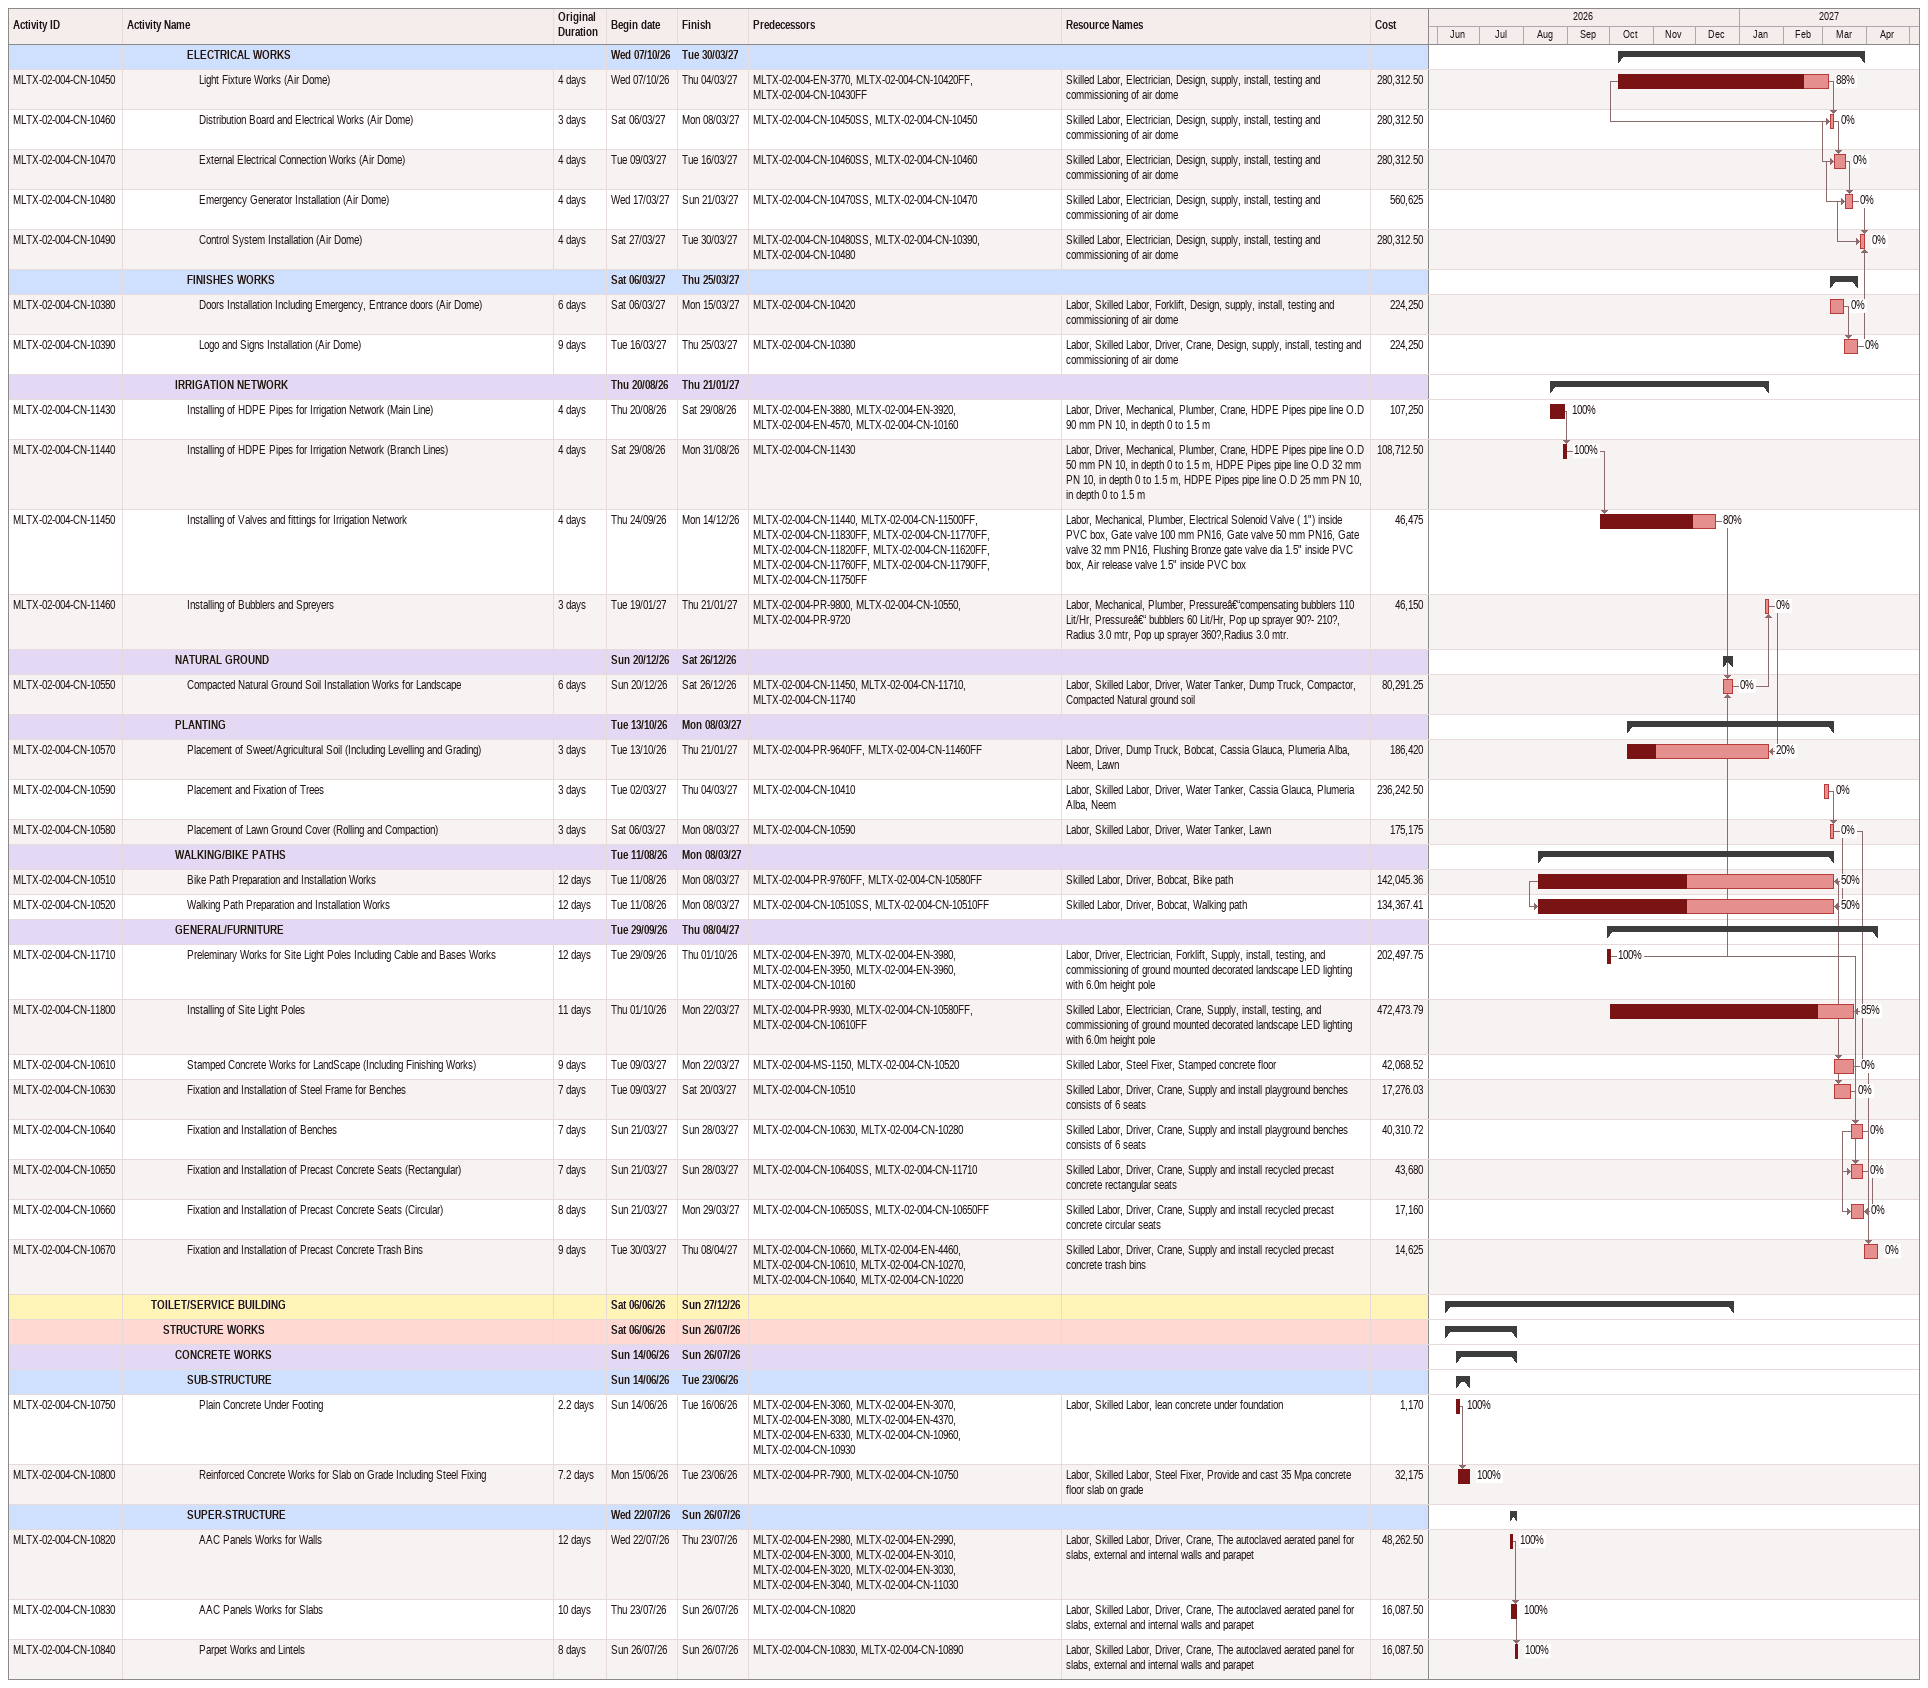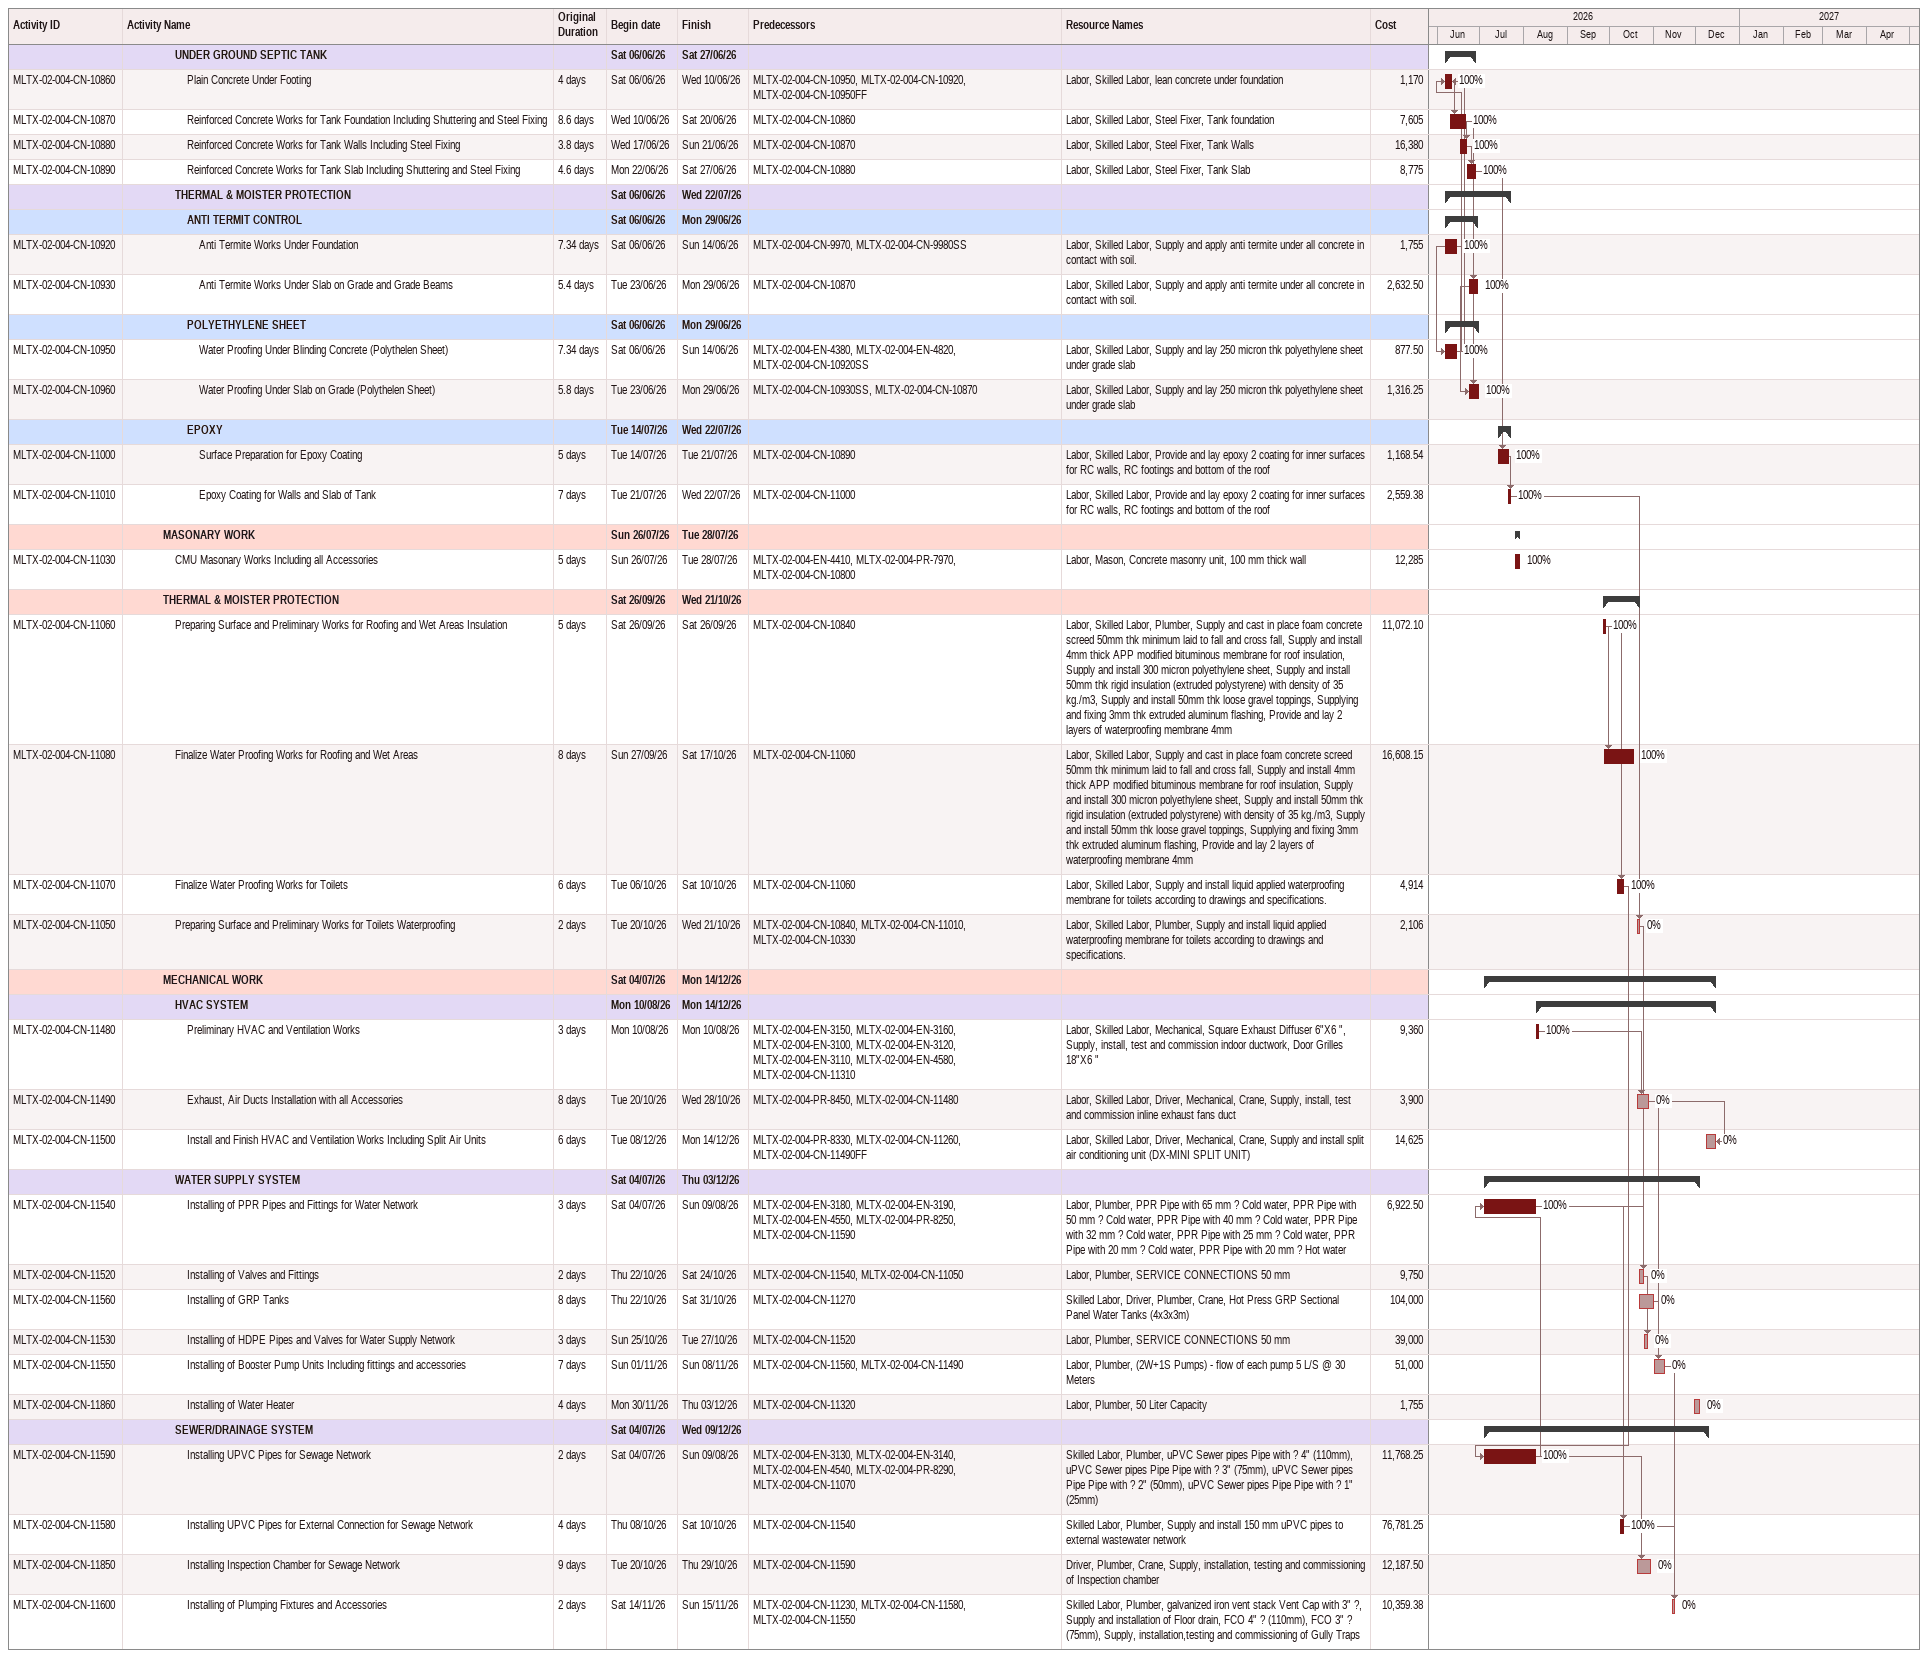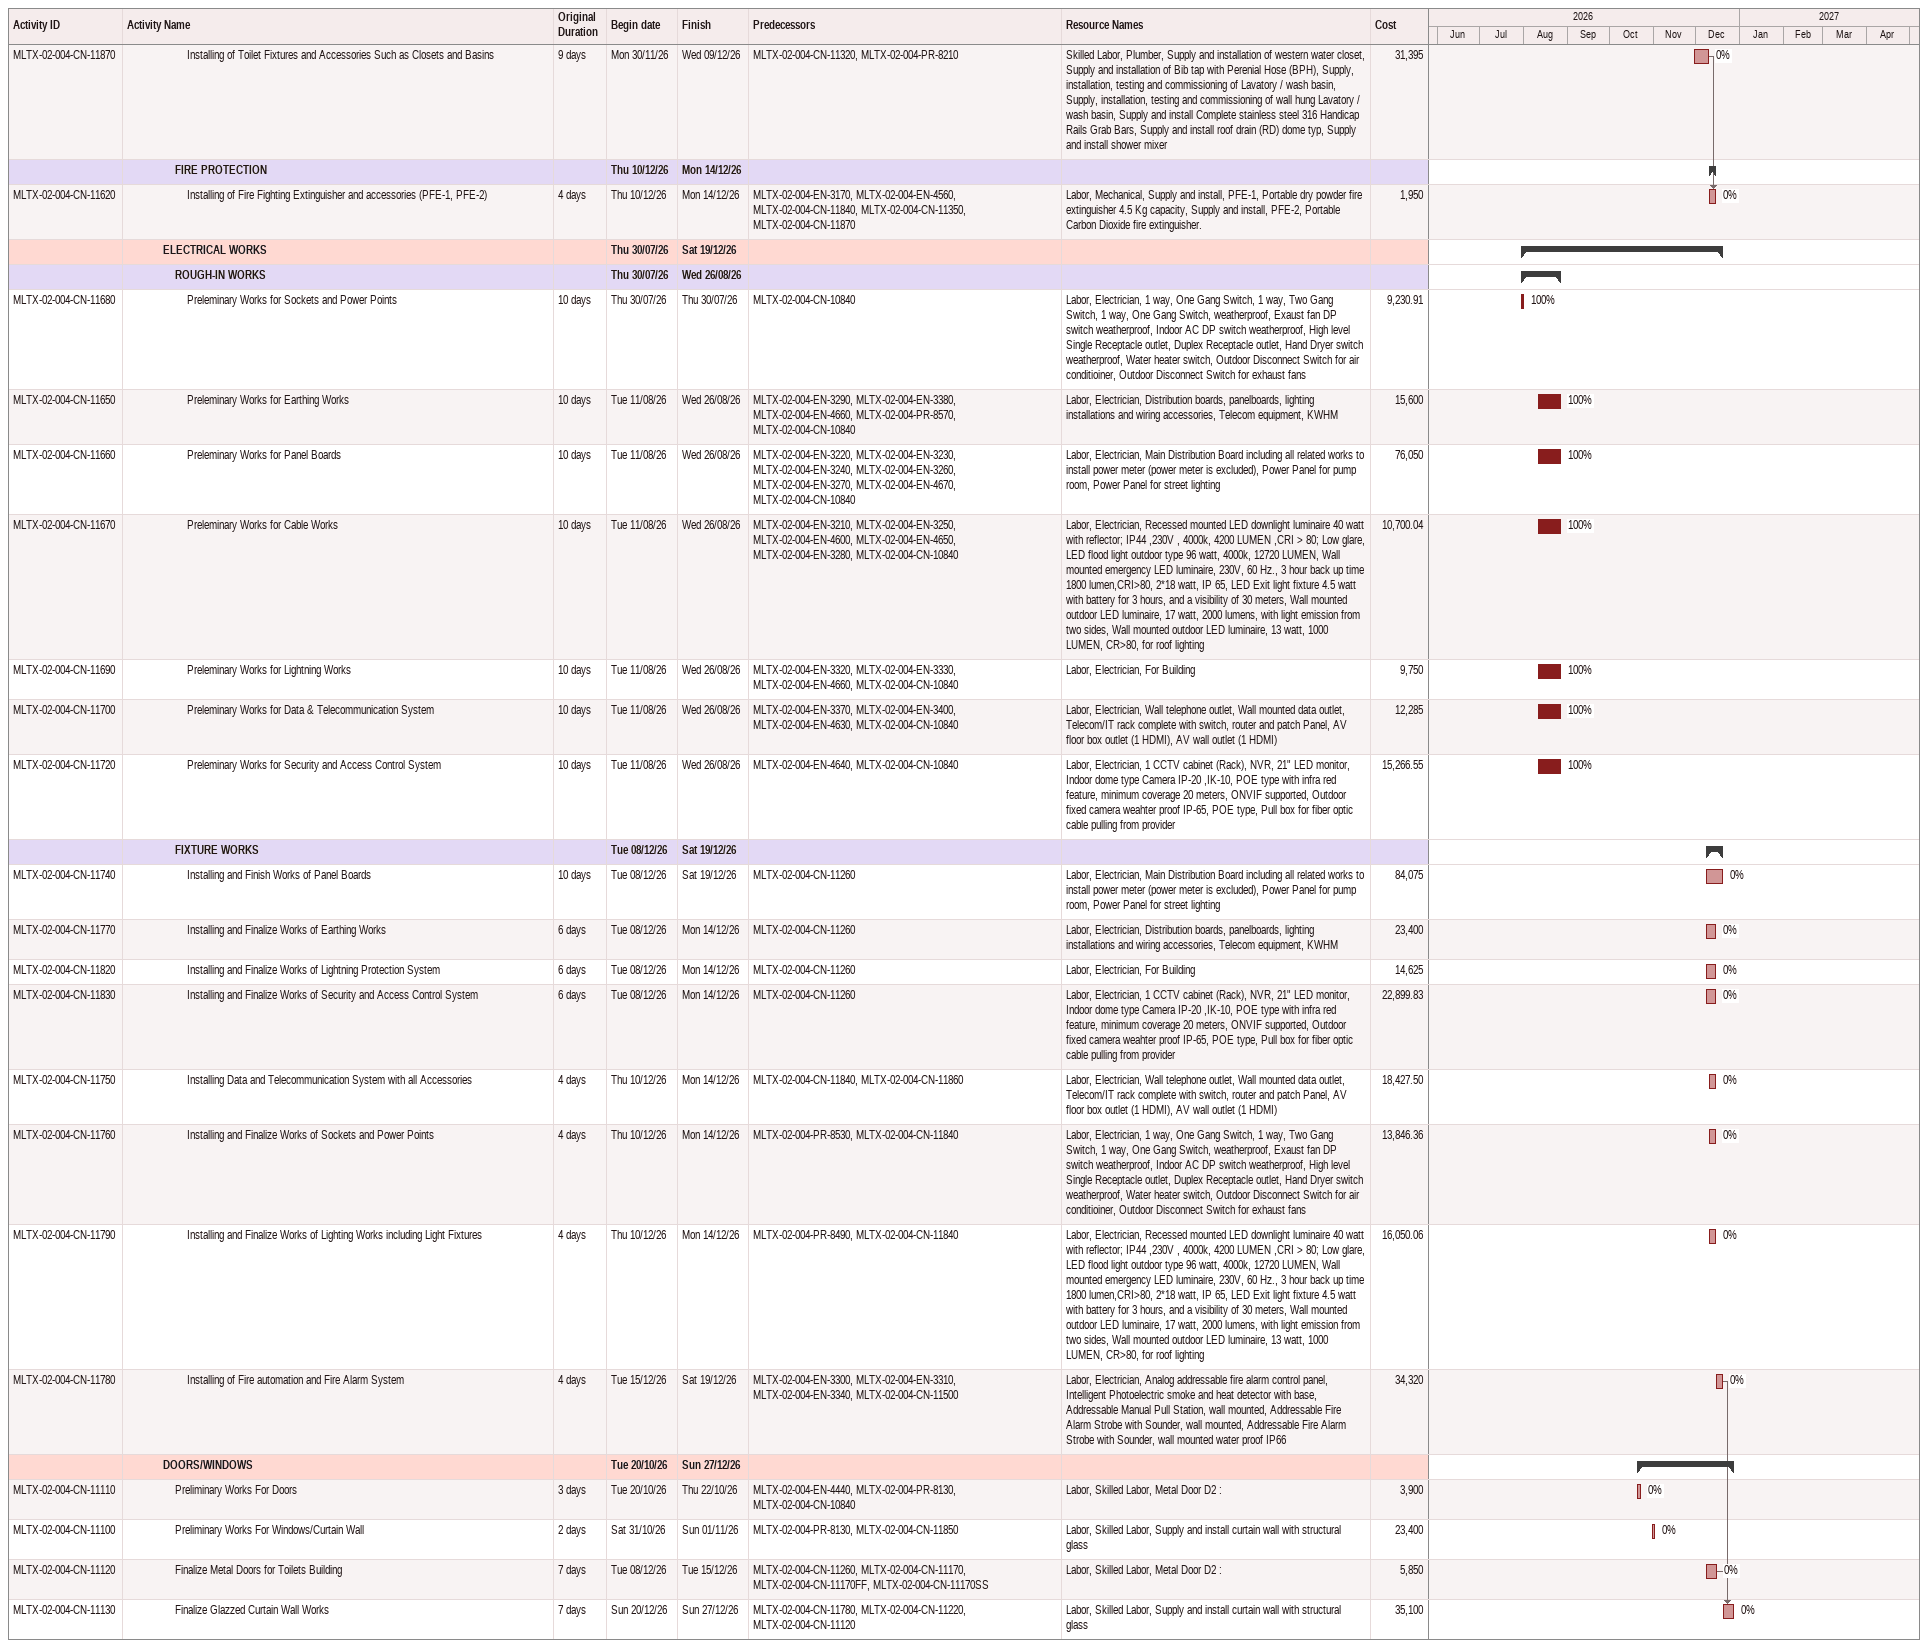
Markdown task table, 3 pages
| ID | Level | Task | Original duration | Start | Finish | Predecessors | Resources | % complete | Cost |
|---|---|---|---|---|---|---|---|---|---|
|  | 6 | **ELECTRICAL WORKS** |  | 2026-10-07 | 2027-03-30 |  |  |  |  |
| MLTX-02-004-CN-10450 | 7 | Light Fixture Works (Air Dome) | 4d | 2026-10-07 | 2027-03-04 | MLTX-02-004-EN-3770, MLTX-02-004-CN-10420FF, MLTX-02-004-CN-10430FF | Skilled Labor, Electrician, Design, supply, install, testing and commissioning of air dome | 88 | 280312.50 |
| MLTX-02-004-CN-10460 | 7 | Distribution Board and Electrical Works (Air Dome) | 3d | 2027-03-06 | 2027-03-08 | MLTX-02-004-CN-10450SS, MLTX-02-004-CN-10450 | Skilled Labor, Electrician, Design, supply, install, testing and commissioning of air dome | 0 | 280312.50 |
| MLTX-02-004-CN-10470 | 7 | External Electrical Connection Works (Air Dome) | 4d | 2027-03-09 | 2027-03-16 | MLTX-02-004-CN-10460SS, MLTX-02-004-CN-10460 | Skilled Labor, Electrician, Design, supply, install, testing and commissioning of air dome | 0 | 280312.50 |
| MLTX-02-004-CN-10480 | 7 | Emergency Generator Installation (Air Dome) | 4d | 2027-03-17 | 2027-03-21 | MLTX-02-004-CN-10470SS, MLTX-02-004-CN-10470 | Skilled Labor, Electrician, Design, supply, install, testing and commissioning of air dome | 0 | 560625 |
| MLTX-02-004-CN-10490 | 7 | Control System Installation (Air Dome) | 4d | 2027-03-27 | 2027-03-30 | MLTX-02-004-CN-10480SS, MLTX-02-004-CN-10390, MLTX-02-004-CN-10480 | Skilled Labor, Electrician, Design, supply, install, testing and commissioning of air dome | 0 | 280312.50 |
|  | 6 | **FINISHES WORKS** |  | 2027-03-06 | 2027-03-25 |  |  |  |  |
| MLTX-02-004-CN-10380 | 7 | Doors Installation Including Emergency, Entrance doors (Air Dome) | 6d | 2027-03-06 | 2027-03-15 | MLTX-02-004-CN-10420 | Labor, Skilled Labor, Forklift, Design, supply, install, testing and commissioning of air dome | 0 | 224250 |
| MLTX-02-004-CN-10390 | 7 | Logo and Signs Installation (Air Dome) | 9d | 2027-03-16 | 2027-03-25 | MLTX-02-004-CN-10380 | Labor, Skilled Labor, Driver, Crane, Design, supply, install, testing and commissioning of air dome | 0 | 224250 |
|  | 5 | **IRRIGATION NETWORK** |  | 2026-08-20 | 2027-01-21 |  |  |  |  |
| MLTX-02-004-CN-11430 | 6 | Installing of HDPE Pipes for Irrigation Network (Main Line) | 4d | 2026-08-20 | 2026-08-29 | MLTX-02-004-EN-3880, MLTX-02-004-EN-3920, MLTX-02-004-EN-4570, MLTX-02-004-CN-10160 | Labor, Driver, Mechanical, Plumber, Crane, HDPE Pipes pipe line O.D 90 mm PN 10, in depth 0 to 1.5 m | 100 | 107250 |
| MLTX-02-004-CN-11440 | 6 | Installing of HDPE Pipes for Irrigation Network (Branch Lines) | 4d | 2026-08-29 | 2026-08-31 | MLTX-02-004-CN-11430 | Labor, Driver, Mechanical, Plumber, Crane, HDPE Pipes pipe line O.D 50 mm PN 10, in depth 0 to 1.5 m, HDPE Pipes pipe line O.D 32 mm PN 10, in depth 0 to 1.5 m, HDPE Pipes pipe line O.D 25 mm PN 10, in depth 0 to 1.5 m | 100 | 108712.50 |
| MLTX-02-004-CN-11450 | 6 | Installing of Valves and fittings for Irrigation Network | 4d | 2026-09-24 | 2026-12-14 | MLTX-02-004-CN-11440, MLTX-02-004-CN-11500FF, MLTX-02-004-CN-11830FF, MLTX-02-004-CN-11770FF, MLTX-02-004-CN-11820FF, MLTX-02-004-CN-11620FF, MLTX-02-004-CN-11760FF, MLTX-02-004-CN-11790FF, MLTX-02-004-CN-11750FF | Labor, Mechanical, Plumber, Electrical Solenoid Valve ( 1") inside PVC box, Gate valve 100 mm PN16, Gate valve 50 mm PN16, Gate valve 32 mm PN16, Flushing Bronze gate valve dia 1.5" inside PVC box, Air release valve 1.5" inside PVC box | 80 | 46475 |
| MLTX-02-004-CN-11460 | 6 | Installing of Bubblers and Spreyers | 3d | 2027-01-19 | 2027-01-21 | MLTX-02-004-PR-9800, MLTX-02-004-CN-10550, MLTX-02-004-PR-9720 | Labor, Mechanical, Plumber, Pressureâ€“compensating bubblers 110 Lit/Hr, Pressureâ€“ bubblers 60 Lit/Hr, Pop up sprayer 90?- 210?, Radius 3.0 mtr, Pop up sprayer 360?,Radius 3.0 mtr. | 0 | 46150 |
|  | 5 | **NATURAL GROUND** |  | 2026-12-20 | 2026-12-26 |  |  |  |  |
| MLTX-02-004-CN-10550 | 6 | Compacted Natural Ground Soil Installation Works for Landscape | 6d | 2026-12-20 | 2026-12-26 | MLTX-02-004-CN-11450, MLTX-02-004-CN-11710, MLTX-02-004-CN-11740 | Labor, Skilled Labor, Driver, Water Tanker, Dump Truck, Compactor, Compacted Natural ground soil | 0 | 80291.25 |
|  | 5 | **PLANTING** |  | 2026-10-13 | 2027-03-08 |  |  |  |  |
| MLTX-02-004-CN-10570 | 6 | Placement of Sweet/Agricultural Soil (Including Levelling and Grading) | 3d | 2026-10-13 | 2027-01-21 | MLTX-02-004-PR-9640FF, MLTX-02-004-CN-11460FF | Labor, Driver, Dump Truck, Bobcat, Cassia Glauca, Plumeria Alba, Neem, Lawn | 20 | 186420 |
| MLTX-02-004-CN-10590 | 6 | Placement and Fixation of Trees | 3d | 2027-03-02 | 2027-03-04 | MLTX-02-004-CN-10410 | Labor, Skilled Labor, Driver, Water Tanker, Cassia Glauca, Plumeria Alba, Neem | 0 | 236242.50 |
| MLTX-02-004-CN-10580 | 6 | Placement of Lawn Ground Cover (Rolling and Compaction) | 3d | 2027-03-06 | 2027-03-08 | MLTX-02-004-CN-10590 | Labor, Skilled Labor, Driver, Water Tanker, Lawn | 0 | 175175 |
|  | 5 | **WALKING/BIKE PATHS** |  | 2026-08-11 | 2027-03-08 |  |  |  |  |
| MLTX-02-004-CN-10510 | 6 | Bike Path Preparation and Installation Works | 12d | 2026-08-11 | 2027-03-08 | MLTX-02-004-PR-9760FF, MLTX-02-004-CN-10580FF | Skilled Labor, Driver, Bobcat, Bike path | 50 | 142045.36 |
| MLTX-02-004-CN-10520 | 6 | Walking Path Preparation and Installation Works | 12d | 2026-08-11 | 2027-03-08 | MLTX-02-004-CN-10510SS, MLTX-02-004-CN-10510FF | Skilled Labor, Driver, Bobcat, Walking path | 50 | 134367.41 |
|  | 5 | **GENERAL/FURNITURE** |  | 2026-09-29 | 2027-04-08 |  |  |  |  |
| MLTX-02-004-CN-11710 | 6 | Preleminary Works for Site Light Poles Including Cable and Bases Works | 12d | 2026-09-29 | 2026-10-01 | MLTX-02-004-EN-3970, MLTX-02-004-EN-3980, MLTX-02-004-EN-3950, MLTX-02-004-EN-3960, MLTX-02-004-CN-10160 | Labor, Driver, Electrician, Forklift, Supply, install, testing, and commissioning of ground mounted decorated landscape LED lighting with 6.0m height pole | 100 | 202497.75 |
| MLTX-02-004-CN-11800 | 6 | Installing of Site Light Poles | 11d | 2026-10-01 | 2027-03-22 | MLTX-02-004-PR-9930, MLTX-02-004-CN-10580FF, MLTX-02-004-CN-10610FF | Skilled Labor, Electrician, Crane, Supply, install, testing, and commissioning of ground mounted decorated landscape LED lighting with 6.0m height pole | 85 | 472473.79 |
| MLTX-02-004-CN-10610 | 6 | Stamped Concrete Works for LandScape (Including Finishing Works) | 9d | 2027-03-09 | 2027-03-22 | MLTX-02-004-MS-1150, MLTX-02-004-CN-10520 | Skilled Labor, Steel Fixer, Stamped concrete floor | 0 | 42068.52 |
| MLTX-02-004-CN-10630 | 6 | Fixation and Installation of Steel Frame for Benches | 7d | 2027-03-09 | 2027-03-20 | MLTX-02-004-CN-10510 | Skilled Labor, Driver, Crane, Supply and install playground benches consists of 6 seats | 0 | 17276.03 |
| MLTX-02-004-CN-10640 | 6 | Fixation and Installation of Benches | 7d | 2027-03-21 | 2027-03-28 | MLTX-02-004-CN-10630, MLTX-02-004-CN-10280 | Skilled Labor, Driver, Crane, Supply and install playground benches consists of 6 seats | 0 | 40310.72 |
| MLTX-02-004-CN-10650 | 6 | Fixation and Installation of Precast Concrete Seats (Rectangular) | 7d | 2027-03-21 | 2027-03-28 | MLTX-02-004-CN-10640SS, MLTX-02-004-CN-11710 | Skilled Labor, Driver, Crane, Supply and install recycled precast concrete rectangular seats | 0 | 43680 |
| MLTX-02-004-CN-10660 | 6 | Fixation and Installation of Precast Concrete Seats (Circular) | 8d | 2027-03-21 | 2027-03-29 | MLTX-02-004-CN-10650SS, MLTX-02-004-CN-10650FF | Skilled Labor, Driver, Crane, Supply and install recycled precast concrete circular seats | 0 | 17160 |
| MLTX-02-004-CN-10670 | 6 | Fixation and Installation of Precast Concrete Trash Bins | 9d | 2027-03-30 | 2027-04-08 | MLTX-02-004-CN-10660, MLTX-02-004-EN-4460, MLTX-02-004-CN-10610, MLTX-02-004-CN-10270, MLTX-02-004-CN-10640, MLTX-02-004-CN-10220 | Skilled Labor, Driver, Crane, Supply and install recycled precast concrete trash bins | 0 | 14625 |
|  | 3 | **TOILET/SERVICE BUILDING** |  | 2026-06-06 | 2026-12-27 |  |  |  |  |
|  | 4 | **STRUCTURE WORKS** |  | 2026-06-06 | 2026-07-26 |  |  |  |  |
|  | 5 | **CONCRETE WORKS** |  | 2026-06-14 | 2026-07-26 |  |  |  |  |
|  | 6 | **SUB-STRUCTURE** |  | 2026-06-14 | 2026-06-23 |  |  |  |  |
| MLTX-02-004-CN-10750 | 7 | Plain Concrete Under Footing | 2.2d | 2026-06-14 | 2026-06-16 | MLTX-02-004-EN-3060, MLTX-02-004-EN-3070, MLTX-02-004-EN-3080, MLTX-02-004-EN-4370, MLTX-02-004-EN-6330, MLTX-02-004-CN-10960, MLTX-02-004-CN-10930 | Labor, Skilled Labor, lean concrete under foundation | 100 | 1170 |
| MLTX-02-004-CN-10800 | 7 | Reinforced Concrete Works for Slab on Grade Including Steel Fixing | 7.2d | 2026-06-15 | 2026-06-23 | MLTX-02-004-PR-7900, MLTX-02-004-CN-10750 | Labor, Skilled Labor, Steel Fixer, Provide and cast 35 Mpa concrete floor slab on grade | 100 | 32175 |
|  | 6 | **SUPER-STRUCTURE** |  | 2026-07-22 | 2026-07-26 |  |  |  |  |
| MLTX-02-004-CN-10820 | 7 | AAC Panels Works for Walls | 12d | 2026-07-22 | 2026-07-23 | MLTX-02-004-EN-2980, MLTX-02-004-EN-2990, MLTX-02-004-EN-3000, MLTX-02-004-EN-3010, MLTX-02-004-EN-3020, MLTX-02-004-EN-3030, MLTX-02-004-EN-3040, MLTX-02-004-CN-11030 | Labor, Skilled Labor, Driver, Crane, The autoclaved aerated panel for slabs, external and internal walls and parapet | 100 | 48262.50 |
| MLTX-02-004-CN-10830 | 7 | AAC Panels Works for Slabs | 10d | 2026-07-23 | 2026-07-26 | MLTX-02-004-CN-10820 | Labor, Skilled Labor, Driver, Crane, The autoclaved aerated panel for slabs, external and internal walls and parapet | 100 | 16087.50 |
| MLTX-02-004-CN-10840 | 7 | Parpet Works and Lintels | 8d | 2026-07-26 | 2026-07-26 | MLTX-02-004-CN-10830, MLTX-02-004-CN-10890 | Labor, Skilled Labor, Driver, Crane, The autoclaved aerated panel for slabs, external and internal walls and parapet | 100 | 16087.50 |
|  | 5 | **UNDER GROUND SEPTIC TANK** |  | 2026-06-06 | 2026-06-27 |  |  |  |  |
| MLTX-02-004-CN-10860 | 6 | Plain Concrete Under Footing | 4d | 2026-06-06 | 2026-06-10 | MLTX-02-004-CN-10950, MLTX-02-004-CN-10920, MLTX-02-004-CN-10950FF | Labor, Skilled Labor, lean concrete under foundation | 100 | 1170 |
| MLTX-02-004-CN-10870 | 6 | Reinforced Concrete Works for Tank Foundation Including Shuttering and Steel Fixing | 8.6d | 2026-06-10 | 2026-06-20 | MLTX-02-004-CN-10860 | Labor, Skilled Labor, Steel Fixer, Tank foundation | 100 | 7605 |
| MLTX-02-004-CN-10880 | 6 | Reinforced Concrete Works for Tank Walls Including Steel Fixing | 3.8d | 2026-06-17 | 2026-06-21 | MLTX-02-004-CN-10870 | Labor, Skilled Labor, Steel Fixer, Tank Walls | 100 | 16380 |
| MLTX-02-004-CN-10890 | 6 | Reinforced Concrete Works for Tank Slab Including Shuttering and Steel Fixing | 4.6d | 2026-06-22 | 2026-06-27 | MLTX-02-004-CN-10880 | Labor, Skilled Labor, Steel Fixer, Tank Slab | 100 | 8775 |
|  | 5 | **THERMAL & MOISTER PROTECTION** |  | 2026-06-06 | 2026-07-22 |  |  |  |  |
|  | 6 | **ANTI TERMIT CONTROL** |  | 2026-06-06 | 2026-06-29 |  |  |  |  |
| MLTX-02-004-CN-10920 | 7 | Anti Termite Works Under Foundation | 7.34d | 2026-06-06 | 2026-06-14 | MLTX-02-004-CN-9970, MLTX-02-004-CN-9980SS | Labor, Skilled Labor, Supply and apply anti termite under all concrete in contact with soil. | 100 | 1755 |
| MLTX-02-004-CN-10930 | 7 | Anti Termite Works Under Slab on Grade and Grade Beams | 5.4d | 2026-06-23 | 2026-06-29 | MLTX-02-004-CN-10870 | Labor, Skilled Labor, Supply and apply anti termite under all concrete in contact with soil. | 100 | 2632.50 |
|  | 6 | **POLYETHYLENE SHEET** |  | 2026-06-06 | 2026-06-29 |  |  |  |  |
| MLTX-02-004-CN-10950 | 7 | Water Proofing Under Blinding Concrete (Polythelen Sheet) | 7.34d | 2026-06-06 | 2026-06-14 | MLTX-02-004-EN-4380, MLTX-02-004-EN-4820, MLTX-02-004-CN-10920SS | Labor, Skilled Labor, Supply and lay 250 micron thk polyethylene sheet under grade slab | 100 | 877.50 |
| MLTX-02-004-CN-10960 | 7 | Water Proofing Under Slab on Grade (Polythelen Sheet) | 5.8d | 2026-06-23 | 2026-06-29 | MLTX-02-004-CN-10930SS, MLTX-02-004-CN-10870 | Labor, Skilled Labor, Supply and lay 250 micron thk polyethylene sheet under grade slab | 100 | 1316.25 |
|  | 6 | **EPOXY** |  | 2026-07-14 | 2026-07-22 |  |  |  |  |
| MLTX-02-004-CN-11000 | 7 | Surface Preparation for Epoxy Coating | 5d | 2026-07-14 | 2026-07-21 | MLTX-02-004-CN-10890 | Labor, Skilled Labor, Provide and lay epoxy 2 coating for inner surfaces for RC walls, RC footings and bottom of the roof | 100 | 1168.54 |
| MLTX-02-004-CN-11010 | 7 | Epoxy Coating for Walls and Slab of Tank | 7d | 2026-07-21 | 2026-07-22 | MLTX-02-004-CN-11000 | Labor, Skilled Labor, Provide and lay epoxy 2 coating for inner surfaces for RC walls, RC footings and bottom of the roof | 100 | 2559.38 |
|  | 4 | **MASONARY WORK** |  | 2026-07-26 | 2026-07-28 |  |  |  |  |
| MLTX-02-004-CN-11030 | 5 | CMU Masonary Works Including all Accessories | 5d | 2026-07-26 | 2026-07-28 | MLTX-02-004-EN-4410, MLTX-02-004-PR-7970, MLTX-02-004-CN-10800 | Labor, Mason, Concrete masonry unit, 100 mm thick wall | 100 | 12285 |
|  | 4 | **THERMAL & MOISTER PROTECTION** |  | 2026-09-26 | 2026-10-21 |  |  |  |  |
| MLTX-02-004-CN-11060 | 5 | Preparing Surface and Preliminary Works for Roofing and Wet Areas Insulation | 5d | 2026-09-26 | 2026-09-26 | MLTX-02-004-CN-10840 | Labor, Skilled Labor, Plumber, Supply and cast in place foam concrete screed 50mm thk minimum laid to fall and cross fall, Supply and install 4mm thick APP modified bituminous membrane for roof insulation, Supply and install 300 micron polyethylene sheet, Supply and install 50mm thk rigid insulation (extruded polystyrene) with density of 35 kg./m3, Supply and install 50mm thk loose gravel toppings, Supplying and fixing 3mm thk extruded aluminum flashing, Provide and lay 2 layers of waterproofing membrane 4mm | 100 | 11072.10 |
| MLTX-02-004-CN-11080 | 5 | Finalize Water Proofing Works for Roofing and Wet Areas | 8d | 2026-09-27 | 2026-10-17 | MLTX-02-004-CN-11060 | Labor, Skilled Labor, Supply and cast in place foam concrete screed 50mm thk minimum laid to fall and cross fall, Supply and install 4mm thick APP modified bituminous membrane for roof insulation, Supply and install 300 micron polyethylene sheet, Supply and install 50mm thk rigid insulation (extruded polystyrene) with density of 35 kg./m3, Supply and install 50mm thk loose gravel toppings, Supplying and fixing 3mm thk extruded aluminum flashing, Provide and lay 2 layers of waterproofing membrane 4mm | 100 | 16608.15 |
| MLTX-02-004-CN-11070 | 5 | Finalize Water Proofing Works for Toilets | 6d | 2026-10-06 | 2026-10-10 | MLTX-02-004-CN-11060 | Labor, Skilled Labor, Supply and install liquid applied waterproofing membrane for toilets according to drawings and specifications. | 100 | 4914 |
| MLTX-02-004-CN-11050 | 5 | Preparing Surface and Preliminary Works for Toilets Waterproofing | 2d | 2026-10-20 | 2026-10-21 | MLTX-02-004-CN-10840, MLTX-02-004-CN-11010, MLTX-02-004-CN-10330 | Labor, Skilled Labor, Plumber, Supply and install liquid applied waterproofing membrane for toilets according to drawings and specifications. | 0 | 2106 |
|  | 4 | **MECHANICAL WORK** |  | 2026-07-04 | 2026-12-14 |  |  |  |  |
|  | 5 | **HVAC SYSTEM** |  | 2026-08-10 | 2026-12-14 |  |  |  |  |
| MLTX-02-004-CN-11480 | 6 | Preliminary HVAC and Ventilation Works | 3d | 2026-08-10 | 2026-08-10 | MLTX-02-004-EN-3150, MLTX-02-004-EN-3160, MLTX-02-004-EN-3100, MLTX-02-004-EN-3120, MLTX-02-004-EN-3110, MLTX-02-004-EN-4580, MLTX-02-004-CN-11310 | Labor, Skilled Labor, Mechanical, Square Exhaust Diffuser 6"X6 ", Supply, install, test and commission indoor ductwork, Door Grilles 18"X6 " | 100 | 9360 |
| MLTX-02-004-CN-11490 | 6 | Exhaust, Air Ducts Installation with all Accessories | 8d | 2026-10-20 | 2026-10-28 | MLTX-02-004-PR-8450, MLTX-02-004-CN-11480 | Labor, Skilled Labor, Driver, Mechanical, Crane, Supply, install, test and commission inline exhaust fans duct | 0 | 3900 |
| MLTX-02-004-CN-11500 | 6 | Install and Finish HVAC and Ventilation Works Including Split Air Units | 6d | 2026-12-08 | 2026-12-14 | MLTX-02-004-PR-8330, MLTX-02-004-CN-11260, MLTX-02-004-CN-11490FF | Labor, Skilled Labor, Driver, Mechanical, Crane, Supply and install split air conditioning unit (DX-MINI SPLIT UNIT) | 0 | 14625 |
|  | 5 | **WATER SUPPLY SYSTEM** |  | 2026-07-04 | 2026-12-03 |  |  |  |  |
| MLTX-02-004-CN-11540 | 6 | Installing of PPR Pipes and Fittings for Water Network | 3d | 2026-07-04 | 2026-08-09 | MLTX-02-004-EN-3180, MLTX-02-004-EN-3190, MLTX-02-004-EN-4550, MLTX-02-004-PR-8250, MLTX-02-004-CN-11590 | Labor, Plumber, PPR Pipe with 65 mm ? Cold water, PPR Pipe with 50 mm ? Cold water, PPR Pipe with 40 mm ? Cold water, PPR Pipe with 32 mm ? Cold water, PPR Pipe with 25 mm ? Cold water, PPR Pipe with 20 mm ? Cold water, PPR Pipe with 20 mm ? Hot water | 100 | 6922.50 |
| MLTX-02-004-CN-11520 | 6 | Installing of Valves and Fittings | 2d | 2026-10-22 | 2026-10-24 | MLTX-02-004-CN-11540, MLTX-02-004-CN-11050 | Labor, Plumber, SERVICE CONNECTIONS 50 mm | 0 | 9750 |
| MLTX-02-004-CN-11560 | 6 | Installing of GRP Tanks | 8d | 2026-10-22 | 2026-10-31 | MLTX-02-004-CN-11270 | Skilled Labor, Driver, Plumber, Crane, Hot Press GRP Sectional Panel Water Tanks (4x3x3m) | 0 | 104000 |
| MLTX-02-004-CN-11530 | 6 | Installing of HDPE Pipes and Valves for Water Supply Network | 3d | 2026-10-25 | 2026-10-27 | MLTX-02-004-CN-11520 | Labor, Plumber, SERVICE CONNECTIONS 50 mm | 0 | 39000 |
| MLTX-02-004-CN-11550 | 6 | Installing of Booster Pump Units Including fittings and accessories | 7d | 2026-11-01 | 2026-11-08 | MLTX-02-004-CN-11560, MLTX-02-004-CN-11490 | Labor, Plumber, (2W+1S Pumps) - flow of each pump 5 L/S @ 30 Meters | 0 | 51000 |
| MLTX-02-004-CN-11860 | 6 | Installing of Water Heater | 4d | 2026-11-30 | 2026-12-03 | MLTX-02-004-CN-11320 | Labor, Plumber, 50 Liter Capacity | 0 | 1755 |
|  | 5 | **SEWER/DRAINAGE SYSTEM** |  | 2026-07-04 | 2026-12-09 |  |  |  |  |
| MLTX-02-004-CN-11590 | 6 | Installing UPVC Pipes for Sewage Network | 2d | 2026-07-04 | 2026-08-09 | MLTX-02-004-EN-3130, MLTX-02-004-EN-3140, MLTX-02-004-EN-4540, MLTX-02-004-PR-8290, MLTX-02-004-CN-11070 | Skilled Labor, Plumber, uPVC Sewer pipes Pipe with ? 4" (110mm), uPVC Sewer pipes Pipe Pipe with ? 3" (75mm), uPVC Sewer pipes Pipe Pipe with ? 2" (50mm), uPVC Sewer pipes Pipe Pipe with ? 1" (25mm) | 100 | 11768.25 |
| MLTX-02-004-CN-11580 | 6 | Installing UPVC Pipes for External Connection for Sewage Network | 4d | 2026-10-08 | 2026-10-10 | MLTX-02-004-CN-11540 | Skilled Labor, Plumber, Supply and install 150 mm uPVC pipes to external wastewater network | 100 | 76781.25 |
| MLTX-02-004-CN-11850 | 6 | Installing Inspection Chamber for Sewage Network | 9d | 2026-10-20 | 2026-10-29 | MLTX-02-004-CN-11590 | Driver, Plumber, Crane, Supply, installation, testing and commissioning of Inspection chamber | 0 | 12187.50 |
| MLTX-02-004-CN-11600 | 6 | Installing of Plumping Fixtures and Accessories | 2d | 2026-11-14 | 2026-11-15 | MLTX-02-004-CN-11230, MLTX-02-004-CN-11580, MLTX-02-004-CN-11550 | Skilled Labor, Plumber, galvanized iron vent stack Vent Cap with 3" ?, Supply and installation of Floor drain, FCO 4" ? (110mm), FCO 3" ? (75mm), Supply, installation,testing and commissioning of Gully Traps | 0 | 10359.38 |
| MLTX-02-004-CN-11870 | 6 | Installing of Toilet Fixtures and Accessories Such as Closets and Basins | 9d | 2026-11-30 | 2026-12-09 | MLTX-02-004-CN-11320, MLTX-02-004-PR-8210 | Skilled Labor, Plumber, Supply and installation of western water closet, Supply and installation of Bib tap with Perenial Hose (BPH), Supply, installation, testing and commissioning of Lavatory / wash basin, Supply, installation, testing and commissioning of wall hung Lavatory / wash basin, Supply and install Complete stainless steel 316 Handicap Rails Grab Bars, Supply and install roof drain (RD) dome typ, Supply and install shower mixer | 0 | 31395 |
|  | 5 | **FIRE PROTECTION** |  | 2026-12-10 | 2026-12-14 |  |  |  |  |
| MLTX-02-004-CN-11620 | 6 | Installing of Fire Fighting Extinguisher and accessories (PFE-1, PFE-2) | 4d | 2026-12-10 | 2026-12-14 | MLTX-02-004-EN-3170, MLTX-02-004-EN-4560, MLTX-02-004-CN-11840, MLTX-02-004-CN-11350, MLTX-02-004-CN-11870 | Labor, Mechanical, Supply and install, PFE-1, Portable dry powder fire extinguisher 4.5 Kg capacity, Supply and install, PFE-2, Portable Carbon Dioxide fire extinguisher. | 0 | 1950 |
|  | 4 | **ELECTRICAL WORKS** |  | 2026-07-30 | 2026-12-19 |  |  |  |  |
|  | 5 | **ROUGH-IN WORKS** |  | 2026-07-30 | 2026-08-26 |  |  |  |  |
| MLTX-02-004-CN-11680 | 6 | Preleminary Works for Sockets and Power Points | 10d | 2026-07-30 | 2026-07-30 | MLTX-02-004-CN-10840 | Labor, Electrician, 1 way, One Gang Switch, 1 way, Two Gang Switch, 1 way, One Gang Switch, weatherproof, Exaust fan DP switch weatherproof, Indoor AC DP switch weatherproof, High level Single Receptacle outlet, Duplex Receptacle outlet, Hand Dryer switch weatherproof, Water heater switch, Outdoor Disconnect Switch for air conditioiner, Outdoor Disconnect Switch for exhaust fans | 100 | 9230.91 |
| MLTX-02-004-CN-11650 | 6 | Preleminary Works for Earthing Works | 10d | 2026-08-11 | 2026-08-26 | MLTX-02-004-EN-3290, MLTX-02-004-EN-3380, MLTX-02-004-EN-4660, MLTX-02-004-PR-8570, MLTX-02-004-CN-10840 | Labor, Electrician, Distribution boards, panelboards, lighting installations and wiring accessories, Telecom equipment, KWHM | 100 | 15600 |
| MLTX-02-004-CN-11660 | 6 | Preleminary Works for Panel Boards | 10d | 2026-08-11 | 2026-08-26 | MLTX-02-004-EN-3220, MLTX-02-004-EN-3230, MLTX-02-004-EN-3240, MLTX-02-004-EN-3260, MLTX-02-004-EN-3270, MLTX-02-004-EN-4670, MLTX-02-004-CN-10840 | Labor, Electrician, Main Distribution Board including all related works to install power meter (power meter is excluded), Power Panel for pump room, Power Panel for street lighting | 100 | 76050 |
| MLTX-02-004-CN-11670 | 6 | Preleminary Works for Cable Works | 10d | 2026-08-11 | 2026-08-26 | MLTX-02-004-EN-3210, MLTX-02-004-EN-3250, MLTX-02-004-EN-4600, MLTX-02-004-EN-4650, MLTX-02-004-EN-3280, MLTX-02-004-CN-10840 | Labor, Electrician, Recessed mounted LED downlight luminaire 40 watt with reflector; IP44 ,230V , 4000k, 4200 LUMEN ,CRI > 80; Low glare, LED flood light outdoor type 96 watt, 4000k, 12720 LUMEN, Wall mounted emergency LED luminaire, 230V, 60 Hz., 3 hour back up time 1800 lumen,CRI>80, 2*18 watt, IP 65, LED Exit light fixture 4.5 watt with battery for 3 hours, and a visibility of 30 meters, Wall mounted outdoor LED luminaire, 17 watt, 2000 lumens, with light emission from two sides, Wall mounted outdoor LED luminaire, 13 watt, 1000 LUMEN, CR>80, for roof lighting | 100 | 10700.04 |
| MLTX-02-004-CN-11690 | 6 | Preleminary Works for Lightning Works | 10d | 2026-08-11 | 2026-08-26 | MLTX-02-004-EN-3320, MLTX-02-004-EN-3330, MLTX-02-004-EN-4660, MLTX-02-004-CN-10840 | Labor, Electrician, For Building | 100 | 9750 |
| MLTX-02-004-CN-11700 | 6 | Preleminary Works for Data & Telecommunication System | 10d | 2026-08-11 | 2026-08-26 | MLTX-02-004-EN-3370, MLTX-02-004-EN-3400, MLTX-02-004-EN-4630, MLTX-02-004-CN-10840 | Labor, Electrician, Wall telephone outlet, Wall mounted data outlet, Telecom/IT rack complete with switch, router and patch Panel, AV floor box outlet (1 HDMI), AV wall outlet (1 HDMI) | 100 | 12285 |
| MLTX-02-004-CN-11720 | 6 | Preleminary Works for Security and Access Control System | 10d | 2026-08-11 | 2026-08-26 | MLTX-02-004-EN-4640, MLTX-02-004-CN-10840 | Labor, Electrician, 1 CCTV cabinet (Rack), NVR, 21" LED monitor, Indoor dome type Camera IP-20 ,IK-10, POE type with infra red feature, minimum coverage 20 meters, ONVIF supported, Outdoor fixed camera weahter proof IP-65, POE type, Pull box for fiber optic cable pulling from provider | 100 | 15266.55 |
|  | 5 | **FIXTURE WORKS** |  | 2026-12-08 | 2026-12-19 |  |  |  |  |
| MLTX-02-004-CN-11740 | 6 | Installing and Finish Works of Panel Boards | 10d | 2026-12-08 | 2026-12-19 | MLTX-02-004-CN-11260 | Labor, Electrician, Main Distribution Board including all related works to install power meter (power meter is excluded), Power Panel for pump room, Power Panel for street lighting | 0 | 84075 |
| MLTX-02-004-CN-11770 | 6 | Installing and Finalize Works of Earthing Works | 6d | 2026-12-08 | 2026-12-14 | MLTX-02-004-CN-11260 | Labor, Electrician, Distribution boards, panelboards, lighting installations and wiring accessories, Telecom equipment, KWHM | 0 | 23400 |
| MLTX-02-004-CN-11820 | 6 | Installing and Finalize Works of Lightning Protection System | 6d | 2026-12-08 | 2026-12-14 | MLTX-02-004-CN-11260 | Labor, Electrician, For Building | 0 | 14625 |
| MLTX-02-004-CN-11830 | 6 | Installing and Finalize Works of Security and Access Control System | 6d | 2026-12-08 | 2026-12-14 | MLTX-02-004-CN-11260 | Labor, Electrician, 1 CCTV cabinet (Rack), NVR, 21" LED monitor, Indoor dome type Camera IP-20 ,IK-10, POE type with infra red feature, minimum coverage 20 meters, ONVIF supported, Outdoor fixed camera weahter proof IP-65, POE type, Pull box for fiber optic cable pulling from provider | 0 | 22899.83 |
| MLTX-02-004-CN-11750 | 6 | Installing Data and Telecommunication System with all Accessories | 4d | 2026-12-10 | 2026-12-14 | MLTX-02-004-CN-11840, MLTX-02-004-CN-11860 | Labor, Electrician, Wall telephone outlet, Wall mounted data outlet, Telecom/IT rack complete with switch, router and patch Panel, AV floor box outlet (1 HDMI), AV wall outlet (1 HDMI) | 0 | 18427.50 |
| MLTX-02-004-CN-11760 | 6 | Installing and Finalize Works of Sockets and Power Points | 4d | 2026-12-10 | 2026-12-14 | MLTX-02-004-PR-8530, MLTX-02-004-CN-11840 | Labor, Electrician, 1 way, One Gang Switch, 1 way, Two Gang Switch, 1 way, One Gang Switch, weatherproof, Exaust fan DP switch weatherproof, Indoor AC DP switch weatherproof, High level Single Receptacle outlet, Duplex Receptacle outlet, Hand Dryer switch weatherproof, Water heater switch, Outdoor Disconnect Switch for air conditioiner, Outdoor Disconnect Switch for exhaust fans | 0 | 13846.36 |
| MLTX-02-004-CN-11790 | 6 | Installing and Finalize Works of Lighting Works including Light Fixtures | 4d | 2026-12-10 | 2026-12-14 | MLTX-02-004-PR-8490, MLTX-02-004-CN-11840 | Labor, Electrician, Recessed mounted LED downlight luminaire 40 watt with reflector; IP44 ,230V , 4000k, 4200 LUMEN ,CRI > 80; Low glare, LED flood light outdoor type 96 watt, 4000k, 12720 LUMEN, Wall mounted emergency LED luminaire, 230V, 60 Hz., 3 hour back up time 1800 lumen,CRI>80, 2*18 watt, IP 65, LED Exit light fixture 4.5 watt with battery for 3 hours, and a visibility of 30 meters, Wall mounted outdoor LED luminaire, 17 watt, 2000 lumens, with light emission from two sides, Wall mounted outdoor LED luminaire, 13 watt, 1000 LUMEN, CR>80, for roof lighting | 0 | 16050.06 |
| MLTX-02-004-CN-11780 | 6 | Installing of Fire automation and Fire Alarm System | 4d | 2026-12-15 | 2026-12-19 | MLTX-02-004-EN-3300, MLTX-02-004-EN-3310, MLTX-02-004-EN-3340, MLTX-02-004-CN-11500 | Labor, Electrician, Analog addressable fire alarm control panel, Intelligent Photoelectric smoke and heat detector with base, Addressable Manual Pull Station, wall mounted, Addressable Fire Alarm Strobe with Sounder, wall mounted, Addressable Fire Alarm Strobe with Sounder, wall mounted water proof IP66 | 0 | 34320 |
|  | 4 | **DOORS/WINDOWS** |  | 2026-10-20 | 2026-12-27 |  |  |  |  |
| MLTX-02-004-CN-11110 | 5 | Preliminary Works For Doors | 3d | 2026-10-20 | 2026-10-22 | MLTX-02-004-EN-4440, MLTX-02-004-PR-8130, MLTX-02-004-CN-10840 | Labor, Skilled Labor, Metal Door D2 : | 0 | 3900 |
| MLTX-02-004-CN-11100 | 5 | Preliminary Works For Windows/Curtain Wall | 2d | 2026-10-31 | 2026-11-01 | MLTX-02-004-PR-8130, MLTX-02-004-CN-11850 | Labor, Skilled Labor, Supply and install curtain wall with structural glass | 0 | 23400 |
| MLTX-02-004-CN-11120 | 5 | Finalize Metal Doors for Toilets Building | 7d | 2026-12-08 | 2026-12-15 | MLTX-02-004-CN-11260, MLTX-02-004-CN-11170, MLTX-02-004-CN-11170FF, MLTX-02-004-CN-11170SS | Labor, Skilled Labor, Metal Door D2 : | 0 | 5850 |
| MLTX-02-004-CN-11130 | 5 | Finalize Glazzed Curtain Wall Works | 7d | 2026-12-20 | 2026-12-27 | MLTX-02-004-CN-11780, MLTX-02-004-CN-11220, MLTX-02-004-CN-11120 | Labor, Skilled Labor, Supply and install curtain wall with structural glass | 0 | 35100 |
